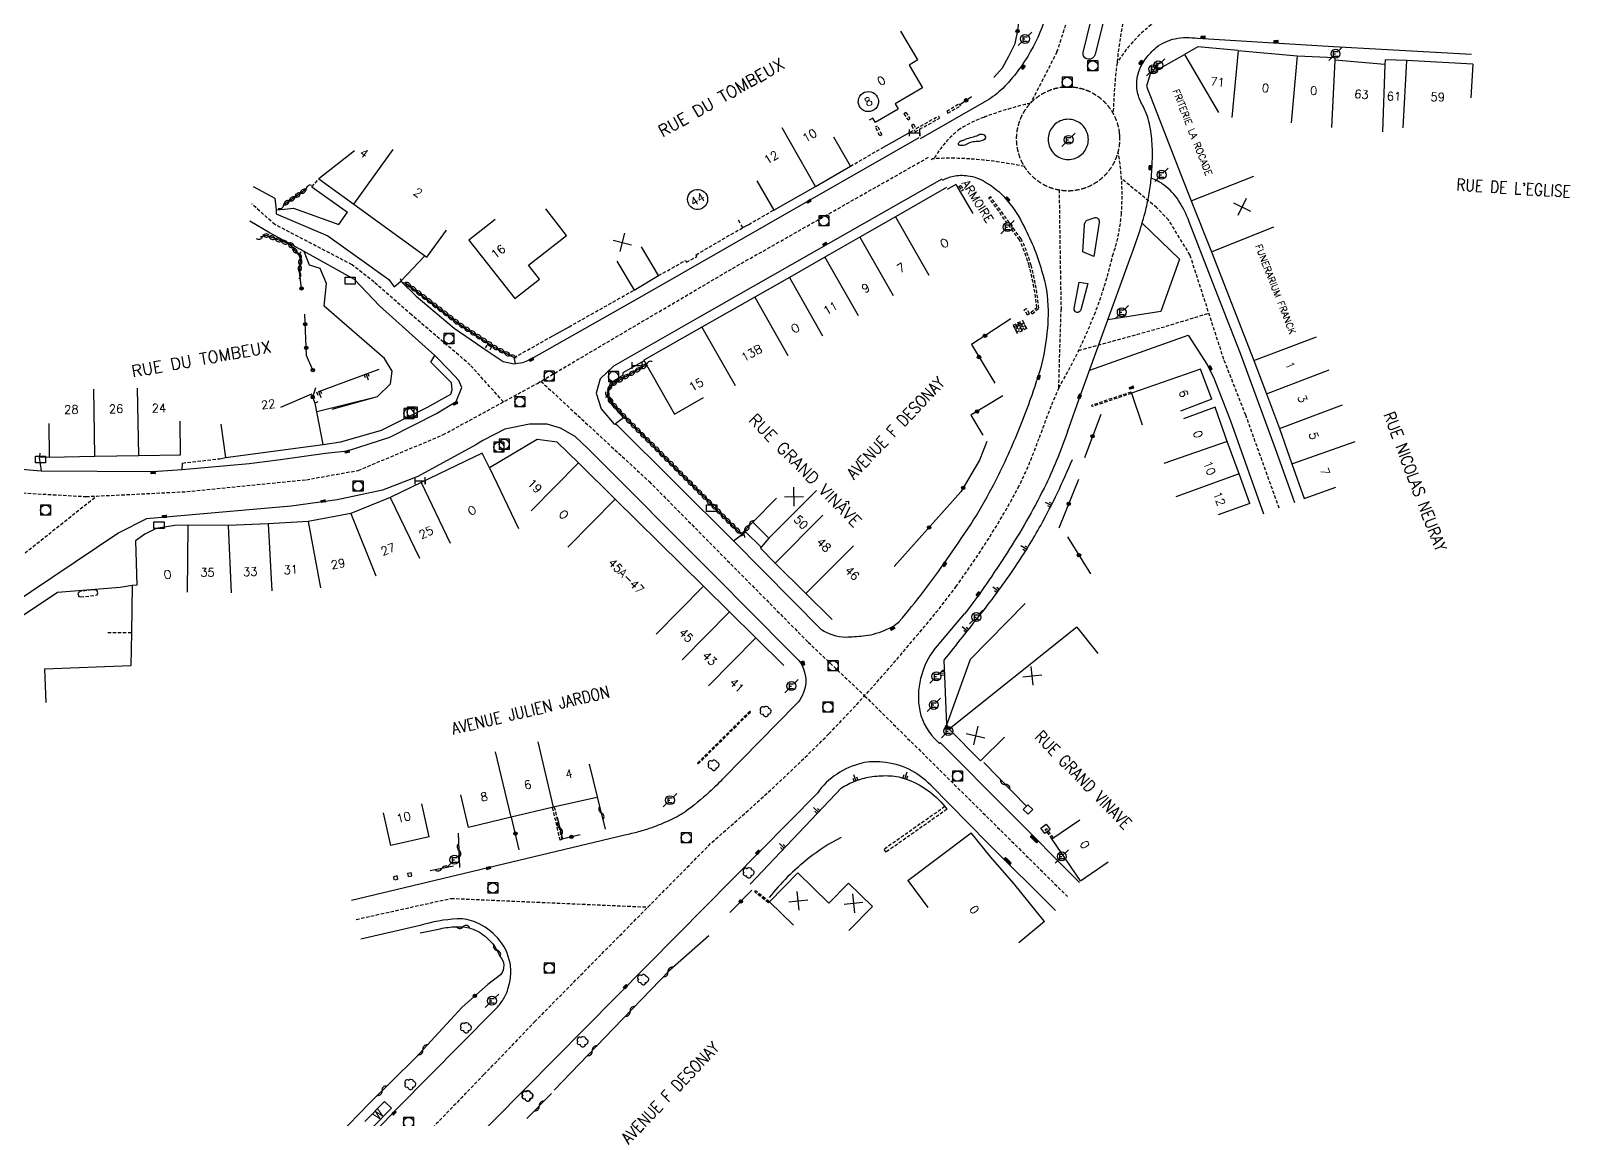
# Model space of a CAD drawing. Header units: millimetres. Extents: x 257000 to 258000, y 143000 to 144000.
# Drawn here: x 257746.8 to 257975.8, y 143334 to 143495.8 of the extents above; entities that cross this region are included whole.
import ezdxf
from ezdxf.enums import TextEntityAlignment as Align

# ---------------------------------------------------------------- set-up
doc = ezdxf.new("R2010")
doc.units = ezdxf.units.MM
doc.linetypes.add('DASHED', pattern=[0.75, 0.5, -0.25])
doc.layers.get('0').update_dxf_attribs({"linetype": 'CONTINUOUS'})
for name, color, linetype in [('W0001', 6, 'DASHED'), ('W0008', 7, 'CONTINUOUS'), ('W0100', 7, 'CONTINUOUS'), ('W0112', 1, 'DASHED'), ('W0211', 2, 'CONTINUOUS'), ('W0300', 7, 'CONTINUOUS'), ('W0310', 3, 'CONTINUOUS'), ('W0322', 7, 'CONTINUOUS'), ('W0400', 7, 'CONTINUOUS'), ('W0420', 7, 'CONTINUOUS'), ('W0471', 7, 'CONTINUOUS'), ('W0984', 7, 'CONTINUOUS'), ('W0989', 7, 'CONTINUOUS'), ('W0991', 7, 'CONTINUOUS'), ('W1102', 7, 'CONTINUOUS'), ('W1471', 7, 'CONTINUOUS'), ('W1474', 7, 'CONTINUOUS')]:
    doc.layers.add(name, color=color, linetype=linetype)
doc.styles.get("Standard").update_dxf_attribs({"font": 'romans.shx', "width": 0.85})

# ---------------------------------------------------------------- blocks, each defined once
blk = doc.blocks.new('T420')
for p, q in [((0.75, 0.75), (-0.75, 0.75)), ((-0.75, 0.75), (-0.75, -0.75)), ((0.75, 0.75), (0.75, -0.75)), ((0.75, -0.75), (-0.75, -0.75))]:
    blk.add_line(p, q)
blk.add_ellipse((0, 0), major_axis=(-0.53, 0.53), ratio=1, start_param=3.926991, end_param=10.210176)
blk = doc.blocks.new('T400')
for p, q in [((-0.15, 0.3), (0.15, 0.3)), ((-0.15, -0.25), (-0.15, 0.3)), ((-0.15, 0.15), (0.15, 0.15)), ((-0.15, 0), (0.15, 0)), ((0.15, 0.3), (0.15, -0.25)), ((-0.15, -0.15), (0.15, -0.15)), ((-0.15, -0.25), (-0.15, -0.3)), ((-0.15, -0.3), (0.15, -0.3)), ((0.15, -0.3), (0.15, -0.25))]:
    blk.add_line(p, q)
blk = doc.blocks.new('T1471')
at = {"color": 0, "linetype": 'Continuous', "flags": 128}
blk.add_lwpolyline([(-0.75, -0.5), (-0.75, 0.5), (0.75, 0.5), (0.75, -0.5), (-0.75, -0.5)], dxfattribs=at)
blk = doc.blocks.new('t310o')
at = {"color": 0, "linetype": 'Continuous'}
for centre, start, end in [((-0.5, 0.38), 216.8699, 323.1304), ((0.5, -0.37), 36.8699, 143.1303)]:
    blk.add_arc(centre, 0.625, start, end, dxfattribs=at)
blk = doc.blocks.new('t211o')
at = {"color": 0, "linetype": 'Continuous'}
for p, q in [((-0.29, 0.5), (-0.29, 0)), ((0, 1), (0, 0)), ((0.29, 0.5), (0.29, 0))]:
    blk.add_line(p, q, dxfattribs=at)
blk = doc.blocks.new('t991o')
at = {"color": 0, "linetype": 'Continuous'}
for p, q in [((-1, 1), (1, -1)), ((-1, -1), (1, 1))]:
    blk.add_line(p, q, dxfattribs=at)
blk = doc.blocks.new('T471')
for p, q in [((-0.333334, 0.333334), (-0.333334, -0.333334)), ((-0.333334, 0.333334), (0.333334, 0.333334)), ((-0.333334, 0), (0, 0)), ((0.500001, 0.500001), (1.000002, 1.000002)), ((-0.500001, -0.500001), (-1.000002, -1.000002)), ((-0.333334, -0.333334), (0.333334, -0.333334))]:
    blk.add_line(p, q)
blk.add_ellipse((0, 0), major_axis=(0.471405, 0.471405), ratio=1, start_param=5.4977871438, end_param=11.780972451)
blk = doc.blocks.new('t112o')
at = {"color": 0, "linetype": 'Continuous'}
for p, q in [((-0.5, 0.5), (0.5, 0.5)), ((-0.5, -0.5), (-0.5, 0.5)), ((0.5, 0.5), (0.5, -0.5)), ((0.5, -0.5), (-0.5, -0.5))]:
    blk.add_line(p, q, dxfattribs=at)
blk = doc.blocks.new('T300')
for p, q in [((-0.8, 0.51), (-0.86, 0.34)), ((-0.86, 0.34), (-0.86, 0.17)), ((-0.86, 0.17), (-0.74, 0.06)), ((-0.69, 0.63), (-0.8, 0.51)), ((-0.8, -0.06), (-0.74, 0.06)), ((-0.74, 0.06), (-0.69, 0.11)), ((-0.57, 0.69), (-0.69, 0.63)), ((-0.46, 0.69), (-0.57, 0.69)), ((-0.29, 0.63), (-0.46, 0.69)), ((-0.29, 0.63), (-0.17, 0.74)), ((-0.23, 0.57), (-0.29, 0.63)), ((-0.17, 0.74), (-0.06, 0.8)), ((-0.06, 0.8), (0.06, 0.8)), ((0.06, 0.8), (0.23, 0.74)), ((0.23, 0.74), (0.34, 0.63)), ((0.34, 0.63), (0.4, 0.51)), ((0.46, 0.46), (0.34, 0.46)), ((0.4, 0.51), (0.4, 0.46)), ((0.57, 0.4), (0.46, 0.46)), ((0.57, 0.4), (0.69, 0.29)), ((0.69, 0.29), (0.74, 0.17)), ((0.74, 0.06), (0.69, -0.17)), ((0.74, 0.17), (0.74, 0.06)), ((-0.8, -0.17), (-0.8, -0.06)), ((-0.8, -0.23), (-0.8, -0.17)), ((-0.74, -0.34), (-0.8, -0.23)), ((-0.69, -0.4), (-0.74, -0.34)), ((-0.51, -0.46), (-0.69, -0.4)), ((-0.4, -0.46), (-0.51, -0.46)), ((-0.4, -0.46), (-0.34, -0.46)), ((-0.34, -0.46), (-0.34, -0.4)), ((-0.34, -0.51), (-0.34, -0.46)), ((-0.29, -0.63), (-0.34, -0.51)), ((-0.17, -0.74), (-0.29, -0.63)), ((-0.06, -0.8), (-0.17, -0.74)), ((0.06, -0.8), (-0.06, -0.8)), ((0.17, -0.74), (0.06, -0.8)), ((0.23, -0.69), (0.17, -0.74)), ((0.29, -0.46), (0.23, -0.46)), ((0.29, -0.63), (0.23, -0.69)), ((0.46, -0.4), (0.29, -0.46)), ((0.34, -0.51), (0.29, -0.63)), ((0.34, -0.51), (0.34, -0.46)), ((0.57, -0.34), (0.46, -0.4)), ((0.63, -0.29), (0.57, -0.34)), ((0.69, -0.17), (0.63, -0.29))]:
    blk.add_line(p, q)
blk = doc.blocks.new('t322o')
at = {"color": 0, "linetype": 'Continuous'}
for radius in [0.25, 0.15]:
    blk.add_circle((0, 0), radius, dxfattribs=at)
blk = doc.blocks.new('T1474')
at = {"color": 0, "linetype": 'Continuous', "flags": 128}
for points in [[(-0.75, -0.5), (-0.75, 0.5)], [(-0.75, 0), (0.75, 0)], [(0.75, 0), (0.75, -0.5), (0.75, 0.5)]]:
    blk.add_lwpolyline(points, dxfattribs=at)

msp = doc.modelspace()

# ---------------------------------------------------------------- linework, layer by layer
at = {"layer": 'W0001'}
for p, q in [((257899.46, 143492.69), (257895.54, 143485.08)), ((257880.77, 143476.72), (257880.91, 143476.8)), ((257919.26, 143462.48), (257916.07, 143467.73)), ((257924.29, 143446.98), (257919.26, 143462.48)), ((257899.73, 143442.77), (257900.08, 143454.4)), ((257734.84, 143409.32), (257756.61, 143426.67)), ((257862.47, 143404.92), (257870.86, 143396.97)), ((257870.86, 143396.97), (257901.03, 143367.13)), ((257821.77, 143348.49), (257848.13, 143375.17)), ((257795.24, 143363.72), (257809.34, 143366.85)), ((257809.34, 143366.85), (257838.63, 143365.56))]:
    msp.add_line(p, q, dxfattribs=at)
for points in [[(257899.46, 143492.69, 0.017836), (257901.42, 143499.03, 0.017836), (257903.97, 143509.98)], [(257907.83, 143483.55, -0.024706), (257908.4, 143491.06, -0.03781), (257910.21, 143501.29, -0.050867), (257912.86, 143507.95)], [(257908.4, 143491.06, -0.091789), (257913.53, 143496.76, -0.108717), (257916.81, 143498.44, -0.125488), (257921.77, 143498.3)], [(257908.82, 143479.77, 0.01619), (257908.8, 143480.27, 0.01587), (257908.76, 143480.76, 0.032068), (257908.57, 143481.73, 0.032068), (257908.26, 143482.66, 0.032068), (257907.83, 143483.55, 0.032068), (257907.29, 143484.38, 0.032068), (257906.65, 143485.13, 0.032068), (257905.92, 143485.8, 0.032068), (257905.11, 143486.36, 0.032068), (257904.24, 143486.82, 0.032068), (257903.31, 143487.16, 0.032068), (257902.35, 143487.38, 0.032068), (257901.36, 143487.47, 0.032068), (257900.38, 143487.44, 0.032068), (257899.4, 143487.28, 0.032068), (257898.46, 143487, 0.032068), (257897.56, 143486.6, 0.032068), (257896.71, 143486.09, 0.032068), (257895.94, 143485.48, 0.032068), (257895.25, 143484.77, 0.032068), (257894.66, 143483.98, 0.032068), (257894.18, 143483.12, 0.032068), (257893.81, 143482.2, 0.032068), (257893.56, 143481.25, 0.032068), (257893.43, 143480.27, 0.032068), (257893.43, 143479.28, 0.032068), (257893.56, 143478.3, 0.032068), (257893.81, 143477.35, 0.032068), (257894.18, 143476.43, 0.032068), (257894.66, 143475.57, 0.032068), (257895.25, 143474.78, 0.032068), (257895.94, 143474.07, 0.032068), (257896.71, 143473.46, 0.032068), (257897.56, 143472.94, 0.032068), (257898.46, 143472.54, 0.032068), (257899.4, 143472.26, 0.032068), (257900.38, 143472.11, 0.032068), (257901.36, 143472.07, 0.032068), (257902.35, 143472.17, 0.032068), (257903.31, 143472.39, 0.032068), (257904.24, 143472.73, 0.032068), (257905.11, 143473.19, 0.032068), (257905.92, 143473.75, 0.032068), (257906.65, 143474.41, 0.032068), (257907.29, 143475.17, 0.032068), (257907.83, 143475.99, 0.032068), (257908.26, 143476.88, 0.032068), (257908.57, 143477.82, 0.032068), (257908.76, 143478.79, 0.032068), (257908.82, 143479.77)], [(257881.17, 143476.82, -0.100517), (257885, 143481.22, -0.056286), (257888.58, 143482.96, -0.02069), (257888.99, 143483.14, -0.030447), (257895.54, 143485.08)], [(257907.73, 143462.36, 0.064907), (257909.04, 143468.51, 0.064907), (257908.57, 143477.82)], [(257880.91, 143476.8, -0.034537), (257886.5, 143476.79, -0.034537), (257894.61, 143475.66)], [(257900.08, 143454.4, -0.001301), (257899.98, 143459.34, -0.001301), (257899.79, 143472.19)], [(257899.73, 143442.77, 0.038676), (257905.04, 143453.65, 0.038676), (257907.73, 143462.36)], [(257848.13, 143375.17, 0.018908), (257865.54, 143391.3, 0.018822), (257878.58, 143405.87, 0.020883), (257884.41, 143413.18, 0.035977), (257893.69, 143427.88, 0.031079), (257896.81, 143435.29, -0.017471), (257899.73, 143442.77)], [(257761.08, 143283.97, -0.013899), (257782.95, 143308.09, -0.003812), (257806.68, 143332.83, -0.001105), (257814.24, 143340.65, 0.003283), (257821.77, 143348.49)]]:
    msp.add_lwpolyline(points, format="xyb", dxfattribs=at)
for points in [[(257519.33, 143507.08), (257546.51, 143493.16), (257567.47, 143483.2), (257592.2, 143471.19), (257619.17, 143458.32), (257644.02, 143446.98), (257652.46, 143444.07), (257660.51, 143441.9), (257676.79, 143438.4), (257700.8, 143433.72), (257723.87, 143429.56), (257738.91, 143427.51), (257755.06, 143426.59), (257770.03, 143427.32), (257787.83, 143429.1), (257795.55, 143430.48), (257808.14, 143435.76), (257822.18, 143443.42), (257851.2, 143460.51), (257880.54, 143477.14)], [(257916.07, 143467.73), (257915.52, 143468.26), (257914.29, 143469.56), (257909.06, 143473.85)], [(257803.47, 143453.6), (257797.89, 143458.48), (257794.63, 143461.05), (257783.14, 143467.03), (257779.7, 143470.09)], [(257817.15, 143440.67), (257812.2, 143446.15), (257803.47, 143453.6)], [(257902.69, 143448.3), (257915.69, 143451.91), (257922.05, 143453.86)], [(257932.52, 143424.85), (257927.55, 143438.67), (257924.29, 143446.98)], [(257822.71, 143443.73), (257838.83, 143428.81), (257862.47, 143404.92)]]:
    msp.add_lwpolyline(points, dxfattribs=at)
at = {"layer": 'W0008'}
for p, q in [((257873.3, 143478.34), (257877.65, 143480.78)), ((257788.64, 143472.64), (257793.96, 143468.86)), ((257852.72, 143466.57), (257853.62, 143467.05)), ((257805.46, 143462.38), (257801.86, 143458.62)), ((257824.06, 143450.26), (257826.89, 143451.83)), ((257818.92, 143446.39), (257818.74, 143447.25)), ((257901.01, 143436.21), (257902.96, 143441.66)), ((257774.95, 143432.22), (257775.78, 143432.4)), ((257769.35, 143430.6), (257769.38, 143431.58)), ((257881.15, 143403.75), (257885.72, 143409.14)), ((257855.31, 143373.89), (257863.83, 143382.51)), ((257783.06, 143316.56), (257801.38, 143335.68))]:
    msp.add_line(p, q, dxfattribs=at)
for points in [[(257883.72, 143535.06), (257894.8, 143517.94, -0.040252), (257896.27, 143515.2, -0.048927), (257898.22, 143509.56, -0.058489), (257898.74, 143504.54, -0.062009), (257897.93, 143498.52, -0.064137), (257895.55, 143492.79, -0.066085), (257891.4, 143487.28, -0.066878), (257888.98, 143485.45), (257879.1, 143479.79)], [(257905.16, 143492.32, -0.394452), (257904.09, 143491.61, -0.432683), (257903.36, 143492.6), (257905.69, 143502.17, -0.167076), (257905.99, 143502.63, -0.115356), (257906.48, 143502.86, -0.134265), (257906.81, 143502.84, -0.103622), (257907.09, 143502.67, -0.278005), (257907.47, 143501.76), (257905.16, 143492.32)], [(257902.96, 143441.66), (257910.5, 143462.41, 0.008083), (257911.68, 143465.78, 0.019503), (257912.67, 143469.21, 0.016848), (257913.18, 143471.67, 0.021158), (257913.5, 143474.16, 0.019014), (257913.66, 143477.16, 0.027935), (257913.53, 143480.16, 0.047359), (257912.91, 143483.09, 0.042575), (257912.08, 143484.99, -0.079621), (257911.39, 143486.96, -0.055507), (257911.34, 143488.39, -0.069803), (257911.64, 143489.8, -0.069545), (257912.69, 143491.74, -0.060877), (257914.21, 143493.34, -0.066856), (257915.54, 143494.17, -0.047767), (257917.02, 143494.67, -0.060576), (257918.7, 143494.84, -0.013568), (257920.38, 143494.76), (257940.57, 143493.52), (257961.1, 143492.39)], [(257904.13, 143479.69, 0.041772), (257904.09, 143480.18, 0.040944), (257903.97, 143480.66, 0.082862), (257903.5, 143481.53, 0.082862), (257902.77, 143482.19, 0.082862), (257901.87, 143482.59, 0.082862), (257900.89, 143482.67, 0.082862), (257899.94, 143482.43, 0.082862), (257899.12, 143481.89, 0.082862), (257898.51, 143481.11, 0.082862), (257898.19, 143480.18, 0.082862), (257898.19, 143479.2, 0.082862), (257898.51, 143478.27, 0.082862), (257899.12, 143477.49, 0.082862), (257899.94, 143476.95, 0.082862), (257900.89, 143476.71, 0.082862), (257901.87, 143476.79, 0.082862), (257902.77, 143477.19, 0.082862), (257903.5, 143477.86, 0.082862), (257903.97, 143478.72, 0.082862), (257904.13, 143479.69)], [(257888.18, 143480.48, -0.083157), (257888.49, 143480.43, -0.142171), (257888.75, 143480.24, -0.252531), (257888.81, 143479.85, -0.195754), (257888.54, 143479.59, -0.0996), (257887.66, 143479.38, 0.039158), (257886.79, 143479.28, 0.049522), (257885.98, 143478.95, -0.153753), (257885.08, 143478.78, -0.250281), (257884.84, 143478.97, -0.13382), (257884.82, 143479.08, -0.114182), (257884.87, 143479.19, -0.147667), (257885.23, 143479.48, 0.01268), (257885.64, 143479.63, -0.034893), (257886.59, 143479.96, 0.015137), (257887.54, 143480.24, 0.033496), (257887.84, 143480.39, -0.122243), (257888.18, 143480.48)], [(257882.44, 143473.64, -0.061969), (257884.06, 143474.21, -0.089197), (257886.21, 143474.3, -0.097544), (257888.85, 143473.34, -0.046836), (257891.06, 143471.7, -0.087044), (257894.35, 143467.14, -0.057981), (257897.17, 143460.19)], [(257934.84, 143425.68), (257931.99, 143433.7), (257926.74, 143447.85), (257923.33, 143456.58), (257919.11, 143467.45, 0.058994), (257917.55, 143470.61, 0.077715), (257915.4, 143472.9, 0.08179), (257913.48, 143473.92)], [(257904.96, 143462.3), (257903.29, 143462.98), (257903.55, 143466.98, -0.075774), (257903.61, 143467.24, -0.054695), (257903.73, 143467.46, -0.044727), (257903.83, 143467.59, -0.122788), (257903.96, 143467.68), (257905.14, 143468.06, -0.20374), (257905.42, 143468.03, -0.09438), (257905.62, 143467.86, -0.219263), (257905.75, 143467.32), (257904.96, 143462.3)], [(257897.17, 143460.19, -0.079749), (257898.14, 143454.25, -0.079749), (257896.49, 143443.88)], [(257903.01, 143454.33, -0.40409), (257902.4, 143453.98, -0.400304), (257902.03, 143454.55), (257902.79, 143458.49), (257904.06, 143458.25), (257903.01, 143454.33)], [(257876, 143407.99, 0.011683), (257879.65, 143412.52, 0.011452), (257883.09, 143417.22, 0.009086), (257886.63, 143422.46, 0.023288), (257889.82, 143427.92, 0.021013), (257893.49, 143435.76, 0.020597), (257896.49, 143443.88)], [(257901.01, 143436.21, -0.032151), (257897.55, 143427.84, -0.026811), (257892.04, 143418.23, -0.021466), (257885.72, 143409.14)], [(257876, 143407.99, -0.071158), (257875.25, 143407.38, -0.064769), (257872.14, 143406.09, -0.05199), (257870.63, 143405.84, -0.016738), (257868.05, 143405.65, -0.13249), (257864.43, 143406.79)], [(257860.48, 143402.82, -0.323716), (257861.72, 143397.33, -0.106673), (257860.62, 143395.66), (257849.93, 143384.78)], [(257881.15, 143403.75, 0.094003), (257879.36, 143400.13, 0.114388), (257878.95, 143395.38, 0.155262), (257881.25, 143390.6), (257881.98, 143389.89), (257882.09, 143390), (257902.82, 143369.22)], [(257899.24, 143365.03), (257889.19, 143375.05), (257880.68, 143383.66, 0.085646), (257877.45, 143386.05, 0.086514), (257873.52, 143387.11, 0.083952), (257870.46, 143386.95, 0.090123), (257866.75, 143385.34, 0.090917), (257863.83, 143382.51)], [(257849.93, 143384.78, -0.022424), (257847.75, 143382.65, -0.022424), (257844.17, 143379.72)], [(257794.53, 143366.59), (257835.19, 143376.28, 0.005432), (257837.24, 143376.78, 0.024903), (257839.27, 143377.41, 0.019117), (257841.77, 143378.44, 0.032822), (257844.17, 143379.72)], [(257801.38, 143335.68), (257815.67, 143350.07, 0.037841), (257816.79, 143351.36, 0.066942), (257817.63, 143352.86, 0.059552), (257818.17, 143355, 0.073898), (257818.13, 143357.22, 0.132705), (257816.32, 143360.91, 0.116301), (257813.08, 143363.28, 0.101471), (257810.28, 143363.81, 0.057427), (257804.73, 143362.82), (257795.92, 143360.79)]]:
    msp.add_lwpolyline(points, format="xyb", dxfattribs=at)
for points in [[(257801.86, 143458.62), (257804.15, 143456.4), (257809.83, 143451.63), (257814.85, 143448.15), (257817.1, 143446.67), (257818.71, 143446.33), (257818.92, 143446.39), (257820.01, 143446.53), (257821, 143446.94), (257837.48, 143456.25), (257862.76, 143470.72), (257878.99, 143479.99)], [(257882.36, 143473.8), (257845.99, 143453.11), (257833.53, 143445.96), (257831.54, 143444.08), (257830.93, 143441.97), (257831.65, 143439.64), (257833.62, 143437.36), (257833.81, 143437.41), (257834.02, 143437.26), (257851.37, 143420.01), (257864.43, 143406.79)], [(257779.93, 143472.68), (257783.15, 143470.96), (257783.32, 143469.22), (257783.36, 143468.62), (257791.03, 143465.36), (257800.09, 143458.86), (257800.87, 143457.75), (257801.86, 143458.62)], [(257783.32, 143469.22), (257784.58, 143469.34), (257785.9, 143469.47), (257792.67, 143467.06), (257793.96, 143468.86)], [(257793.93, 143433.39), (257800.24, 143435.42), (257807.16, 143438.92), (257810.12, 143440.73), (257810.93, 143442.8), (257810.52, 143443.83), (257809.12, 143445.33), (257806.95, 143447.57), (257798.7, 143454.94), (257794.97, 143458.85), (257787.48, 143463.04), (257782.42, 143465.73), (257779.43, 143467.53)], [(257912.13, 143467.22), (257917.71, 143461.88), (257914.9, 143454.13), (257907.04, 143452.88)], [(257789.39, 143439.22), (257798.39, 143441.45), (257800.33, 143443.36), (257800.6, 143445.24), (257799.47, 143447.12), (257790.47, 143454.92), (257790.82, 143458.27), (257789.86, 143460.5), (257788.3, 143461.01), (257787.48, 143463.04)], [(257904.35, 143445.39), (257918.99, 143450.58), (257921.83, 143446.12), (257922.86, 143444.11), (257925.25, 143437.87), (257930.2, 143424.03)], [(257790.35, 143434.32), (257792.93, 143434.72), (257798.98, 143436.45), (257805.84, 143439.88), (257809.32, 143441.82), (257809.51, 143442.48), (257809.41, 143443.51), (257806.33, 143446.55), (257806.95, 143447.57)], [(257838.07, 143446.76), (257834.89, 143444.97), (257834.89, 143444.57), (257833.01, 143443.39), (257832.64, 143442.43), (257832.55, 143441.6), (257833.01, 143440.55), (257835, 143438.3), (257833.81, 143437.41)], [(257860.48, 143402.82), (257859.6, 143403.7), (257848.48, 143414.89), (257829.75, 143433.71), (257827.79, 143435.51), (257825.61, 143436.74), (257823.64, 143437.33), (257821.01, 143437.34), (257817.36, 143436.59), (257814.09, 143434.93), (257813.02, 143434.27)], [(257813.02, 143434.27), (257804.43, 143429.58), (257799.15, 143427.53), (257792.42, 143426.08), (257785.55, 143425.14), (257764.04, 143423.26), (257759.95, 143421.19), (257743.64, 143410.24), (257737.51, 143405.75)], [(257721.21, 143433.39), (257731.88, 143431.78), (257748.38, 143430.41), (257764.98, 143430.31), (257769.35, 143430.6), (257779.33, 143431.51), (257783.99, 143432.1), (257790.68, 143433.04), (257793.93, 143433.39)], [(257749.59, 143432.47), (257748.11, 143432.38), (257748.38, 143430.41)], [(257851.37, 143420.01), (257853.14, 143421.37), (257855.48, 143419.09)], [(257761.92, 143413.39), (257760.12, 143413.08), (257750.82, 143412.34), (257745.4, 143408.72), (257738.68, 143404.18)], [(257855.31, 143373.89), (257843.02, 143361.42), (257811.16, 143329.2)]]:
    msp.add_lwpolyline(points, dxfattribs=at)
at = {"layer": 'W0100'}
for p, q in [((257878.77, 143491.5), (257876.25, 143495.81)), ((257878.77, 143491.5), (257877.49, 143490.74)), ((257913.35, 143489.46), (257918.44, 143492.32)), ((257926.43, 143492.89), (257935.2, 143492.1)), ((257935.2, 143492.1), (257940.79, 143491.85)), ((257940.79, 143491.85), (257940.77, 143491.45)), ((257948.24, 143490.81), (257940.77, 143491.45)), ((257948.26, 143491.52), (257948.24, 143490.81)), ((257877.49, 143490.74), (257879.47, 143487.36)), ((257961.31, 143490.86), (257961.04, 143485.87)), ((257879.47, 143487.36), (257875.41, 143484.98)), ((257875.41, 143484.98), (257875.83, 143484.25)), ((257872.07, 143482.84), (257871.55, 143482.54)), ((257872.41, 143482.25), (257872.07, 143482.84)), ((257872.41, 143482.25), (257875.83, 143484.25)), ((257884.43, 143473), (257886.94, 143468.68)), ((257919.44, 143470.58), (257922.43, 143463)), ((257910.53, 143441.96), (257912.16, 143437.24)), ((257922.5, 143441.09), (257917.84, 143439.29)), ((257922.98, 143439.86), (257918.28, 143438.17)), ((257936.22, 143426.31), (257940.94, 143427.97)), ((257928.14, 143425.57), (257923.44, 143423.87)), ((257902.43, 143407.19), (257883.42, 143392.03)), ((257902.43, 143407.19), (257905.55, 143403.28)), ((257883.42, 143392.03), (257888.1, 143387.3)), ((257888.1, 143387.3), (257891.66, 143390.81)), ((257831.11, 143381.93), (257829.95, 143386.8)), ((257811.93, 143377.39), (257810.78, 143382.25)), ((257800.41, 143374.71), (257799.29, 143379.58)), ((257806.11, 143376.02), (257804.98, 143380.89)), ((257898.72, 143375.68), (257902.85, 143378.51)), ((257806.11, 143376.02), (257800.41, 143374.71)), ((257877.26, 143369.49), (257886.68, 143376.58)), ((257902.98, 143369.46), (257898.72, 143375.68)), ((257856.69, 143366.34), (257860.9, 143370.65)), ((257860.9, 143370.65), (257865.53, 143366.14)), ((257902.98, 143369.46), (257907.1, 143372.29)), ((257865.53, 143366.14), (257868.44, 143369.13)), ((257868.44, 143369.13), (257872.02, 143365.64)), ((257877.26, 143369.49), (257880.27, 143365.5)), ((257856.69, 143366.34), (257860.27, 143362.85)), ((257872.02, 143365.64), (257868.53, 143362.06)), ((257897.62, 143363.41), (257893.78, 143360.22)), ((257799.45, 143336.65), (257796.52, 143333.67)), ((257799.45, 143336.65), (257800.47, 143335.65)), ((257800.47, 143335.65), (257797.54, 143332.67))]:
    msp.add_line(p, q, dxfattribs=at)
for points in [[(257926.43, 143492.89), (257920.41, 143493.47), (257918.44, 143492.32)], [(257961.31, 143490.86), (257951.45, 143491.4), (257948.26, 143491.52)], [(257913.35, 143489.46), (257912.77, 143487.6), (257915.37, 143480.98), (257917.91, 143474.48), (257919.44, 143470.58)], [(257854.85, 143473.51), (257857.33, 143469.17), (257863.53, 143472.71), (257868.74, 143475.69), (257866.26, 143480.03)], [(257794.97, 143477.99), (257789.7, 143473.85), (257794.88, 143470.08), (257805.74, 143462.18), (257808.68, 143466.22)], [(257883.05, 143472.52), (257875.46, 143468.19), (257870.16, 143465.17), (257864.94, 143462.19), (257859.66, 143459.18), (257854.51, 143456.25), (257846.67, 143451.78), (257838.02, 143446.85), (257838.02, 143446.85), (257842.56, 143438.86), (257846.91, 143441.33)], [(257884.43, 143473), (257883.15, 143472.25)], [(257818.82, 143456.06), (257822.48, 143458.9), (257820.86, 143460.98), (257826.53, 143465.42), (257823.45, 143469.36)], [(257815.89, 143467.8), (257811.97, 143464.69), (257818.82, 143456.06)], [(257834.01, 143461.58), (257836.56, 143457.28), (257840.21, 143459.44), (257837.66, 143463.74)], [(257922.43, 143463), (257928.74, 143446.82), (257930.61, 143441.88), (257932.58, 143436.69), (257934.41, 143431.48), (257936.22, 143426.31)], [(257922.5, 143441.09), (257920.8, 143445.52), (257910.53, 143441.96)], [(257790.35, 143434.32), (257789.14, 143440.5), (257788.59, 143441.79), (257784, 143439.82)], [(257928.14, 143425.57), (257926.55, 143429.98), (257924.79, 143434.8), (257923.81, 143437.62), (257922.98, 143439.86)], [(257749.51, 143437.47), (257749.59, 143432.47), (257756.39, 143432.59), (257762.9, 143432.7), (257769.13, 143432.8), (257769.05, 143437.8)], [(257775.12, 143437.36), (257775.78, 143432.4), (257790.35, 143434.32)], [(257858.85, 143401.47), (257854.68, 143405.58), (257850.76, 143409.44), (257846.88, 143413.27), (257833.75, 143426.21), (257828.28, 143431.6), (257825.14, 143434.69), (257822.17, 143435.07), (257815.06, 143430.86)], [(257815.06, 143430.86), (257813.96, 143433.02), (257804.89, 143428.66), (257800.3, 143426.44), (257794.42, 143424.07), (257788.08, 143422.87), (257782.15, 143422.54), (257776.22, 143422.29), (257770.2, 143422.36), (257768.25, 143422.29), (257765.49, 143421.82), (257763.78, 143421), (257762.43, 143420.02), (257762.6, 143413.43), (257761.92, 143413.39), (257761.84, 143406.37), (257761.72, 143401.43), (257748.89, 143400.95), (257749.08, 143395.95)], [(257857.75, 143426.35), (257854.23, 143422.79), (257856.63, 143420.42), (257855.48, 143419.09), (257855.36, 143418.92), (257857.57, 143416.71), (257862.13, 143412.18), (257866.02, 143408.3)], [(257831.05, 143381.86), (257824.57, 143380.4), (257818.27, 143378.91), (257811.93, 143377.39)], [(257897.62, 143363.41), (257893.05, 143369.08), (257889.61, 143372.96), (257886.68, 143376.58)]]:
    msp.add_lwpolyline(points, dxfattribs=at)
at = {"layer": 'W0112'}
for p, q in [((257883.06, 143483.91), (257884.93, 143484.99)), ((257883.23, 143483.6), (257885.11, 143484.68)), ((257884.93, 143484.99), (257885.11, 143484.68)), ((257876.98, 143483.7), (257876.69, 143483.51)), ((257876.69, 143483.51), (257877.31, 143482.59)), ((257876.98, 143483.7), (257877.6, 143482.78)), ((257877.31, 143482.59), (257877.6, 143482.78)), ((257881.84, 143483.16), (257882.01, 143482.85)), ((257883.06, 143483.91), (257883.23, 143483.6)), ((257872.47, 143481.57), (257872.79, 143481.71)), ((257873.1, 143480.22), (257872.47, 143481.57)), ((257873.41, 143480.37), (257872.79, 143481.71)), ((257873.41, 143480.37), (257873.1, 143480.22)), ((257877.65, 143480.78), (257878.37, 143481.13)), ((257878.14, 143481.94), (257877.84, 143481.77)), ((257868.74, 143475.69), (257873.3, 143478.34)), ((257788.64, 143472.64), (257789.7, 143473.85)), ((257884.88, 143472.7), (257885.14, 143472.86)), ((257884.88, 143472.7), (257885.31, 143472.03)), ((257885.14, 143472.86), (257885.56, 143472.18)), ((257885.56, 143472.18), (257885.31, 143472.03)), ((257889.35, 143471), (257889.57, 143471.2)), ((257893.88, 143464.76), (257889.35, 143471)), ((257894.14, 143464.91), (257889.57, 143471.2)), ((257853.62, 143467.05), (257857.33, 143469.17)), ((257826.89, 143451.83), (257836.56, 143457.28)), ((257892.94, 143452.06), (257894.36, 143452.8)), ((257893.05, 143451.85), (257894.46, 143452.6)), ((257894.99, 143451.59), (257894.36, 143452.8)), ((257894.61, 143454.37), (257894.91, 143454.55)), ((257895.07, 143453.58), (257894.61, 143454.37)), ((257895.38, 143453.76), (257894.91, 143454.55)), ((257895.38, 143453.76), (257895.07, 143453.58)), ((257895.58, 143453.98), (257896.46, 143454.72)), ((257895.58, 143453.98), (257895.77, 143453.75)), ((257895.77, 143453.75), (257896.76, 143454.58)), ((257818.74, 143447.25), (257824.06, 143450.26)), ((257893.58, 143450.85), (257892.94, 143452.06)), ((257894.57, 143452.4), (257893.15, 143451.65)), ((257893.26, 143451.45), (257894.68, 143452.2)), ((257894.78, 143451.99), (257893.37, 143451.25)), ((257893.47, 143451.05), (257894.89, 143451.79)), ((257894.99, 143451.59), (257893.58, 143450.85)), ((257893.65, 143452.43), (257894.29, 143451.22)), ((257910.46, 143442.12), (257904.66, 143440.17)), ((257910.53, 143441.93), (257904.72, 143439.98)), ((257910.53, 143441.93), (257910.46, 143442.12)), ((257789.55, 143440.67), (257789.14, 143440.5)), ((257904.72, 143439.98), (257904.66, 143440.17)), ((257748.2, 143433.05), (257748.11, 143432.38)), ((257769.38, 143431.58), (257774.95, 143432.22)), ((257758.3, 143406.38), (257761.84, 143406.37)), ((257845.99, 143386.95), (257853.76, 143394.66)), ((257846.1, 143386.84), (257853.87, 143394.55)), ((257853.87, 143394.55), (257853.76, 143394.66)), ((257846.1, 143386.84), (257845.99, 143386.95)), ((257824.41, 143380.36), (257825.52, 143375.52)), ((257824.7, 143380.43), (257825.82, 143375.59)), ((257882.8, 143380.5), (257873.73, 143374.12)), ((257883.11, 143380.1), (257874.04, 143373.72)), ((257882.8, 143380.5), (257883.11, 143380.1)), ((257897.73, 143377.1), (257897.94, 143377.25)), ((257898.72, 143375.68), (257897.73, 143377.1)), ((257898.93, 143375.82), (257897.94, 143377.25)), ((257825.82, 143375.59), (257825.52, 143375.52)), ((257873.73, 143374.12), (257874.04, 143373.72)), ((257801.32, 143370.18), (257800.8, 143370.05)), ((257801.45, 143369.7), (257801.32, 143370.18)), ((257802.93, 143370.61), (257803.42, 143370.69)), ((257803, 143370.12), (257802.93, 143370.61)), ((257803, 143370.12), (257803.49, 143370.19)), ((257803.49, 143370.19), (257803.42, 143370.69)), ((257800.93, 143369.57), (257800.8, 143370.05)), ((257801.45, 143369.7), (257800.93, 143369.57)), ((257854.51, 143367.8), (257854.63, 143367.95)), ((257856.57, 143366.19), (257854.51, 143367.8)), ((257856.69, 143366.34), (257854.63, 143367.95)), ((257856.57, 143366.19), (257856.69, 143366.34))]:
    msp.add_line(p, q, dxfattribs=at)
for points in [[(257877.84, 143481.77), (257878.38, 143480.83), (257882.01, 143482.85)], [(257878.14, 143481.94), (257878.51, 143481.3), (257881.84, 143483.16)], [(257840.21, 143459.44), (257844.25, 143461.7), (257844.35, 143461.45), (257845.91, 143462.27), (257845.79, 143462.55), (257852.72, 143466.57), (257852.08, 143467.71)], [(257893.65, 143452.43), (257894.34, 143452.21), (257893.44, 143451.74), (257893.65, 143452.43)], [(257814.45, 143448.69), (257814.78, 143449.25), (257815.34, 143448.85), (257815.01, 143448.27)], [(257754.12, 143412.47), (257753.86, 143412.17), (257753.99, 143411.74), (257754.24, 143411.67), (257756.48, 143411.91), (257756.72, 143411.98), (257756.82, 143412.3), (257756.7, 143412.59), (257756.46, 143412.7), (257755.9, 143412.71), (257754.12, 143412.47)]]:
    msp.add_lwpolyline(points, dxfattribs=at)
for points in [[(257893.88, 143464.76, -0.039092), (257895.33, 143460.89, -0.039109), (257896.46, 143454.72)], [(257894.14, 143464.91, -0.04524), (257895.61, 143460.97, -0.04524), (257896.76, 143454.58)]]:
    msp.add_lwpolyline(points, format="xyb", dxfattribs=at)
at = {"layer": 'W0211'}
msp.add_line((257789.67, 143442.2), (257798.67, 143445.55), dxfattribs=at)
for points in [[(257791.68, 143439.6), (257798.39, 143441.45), (257800.33, 143443.36)], [(257883.1, 143392.67), (257886.61, 143402.4), (257894.73, 143410.71)]]:
    msp.add_lwpolyline(points, dxfattribs=at)
for points in [[(257883.1, 143392.67), (257882.71, 143402.27, -0.001563), (257888.14, 143409.14, 0.019264), (257893.31, 143416.21, 0.008584), (257895.25, 143419.22, 0.013356), (257897.05, 143422.31, 0.012683), (257899.53, 143427.14, 0.012432), (257901.76, 143432.09)], [(257853.83, 143368.94), (257867.42, 143383.28, -0.043886), (257869.47, 143384.3, -0.053414), (257871.68, 143384.91, -0.047061), (257874.29, 143385.09, -0.075204), (257876.88, 143384.64, -0.141221), (257882.8, 143380.5)], [(257867.37, 143375.89, 0.053354), (257862.47, 143372.76, 0.053354), (257856.66, 143366.99)]]:
    msp.add_lwpolyline(points, format="xyb", dxfattribs=at)
at = {"layer": 'W0310'}
for p, q in [((257784.48, 143469.99), (257787.92, 143472.38)), ((257894.93, 143380.54), (257888.59, 143387.03)), ((257832.32, 143377.15), (257831.11, 143381.93)), ((257825.15, 143378.9), (257825.94, 143375.67)), ((257810.63, 143371.45), (257810.44, 143376.53)), ((257809.7, 143371.62), (257806.22, 143370.94)), ((257820.62, 143334.12), (257824.28, 143337.84))]:
    msp.add_line(p, q, dxfattribs=at)
for points in [[(257786.81, 143460), (257786.98, 143462.16), (257785.35, 143464.11), (257781.9, 143465.4), (257780.94, 143465.14)], [(257802.58, 143458.39), (257810.49, 143452.29), (257815.86, 143448.77), (257818.74, 143447.25)], [(257838.41, 143446.16), (257833.54, 143443.4), (257833.05, 143442.91), (257832.74, 143442.27), (257832.86, 143441.29), (257833.34, 143440.45), (257835.13, 143438.46), (257852.52, 143420.98), (257854.23, 143422.79)], [(257847.68, 143361.29), (257841.83, 143356.13), (257833.53, 143347.48), (257824.7, 143338.35)], [(257810.98, 143350.69), (257804.04, 143343.12), (257797.17, 143336.36), (257786.41, 143325.27), (257781.1, 143319.69)]]:
    msp.add_lwpolyline(points, dxfattribs=at)
msp.add_lwpolyline([(257804.75, 143361.71), (257807.72, 143362.34, -0.020314), (257808.92, 143362.54, -0.030084), (257810.13, 143362.63, -0.021613), (257811.22, 143362.6, -0.060282), (257812.3, 143362.39, -0.054118), (257813.56, 143361.81, -0.052094), (257814.68, 143360.98, -0.124002), (257816.57, 143358.3, -0.386654), (257816.71, 143355.48), (257814.8, 143354.05)], format="xyb", dxfattribs=at)
at = {"layer": 'W0322'}
for p, q in [((257885.11, 143484.93), (257886.77, 143486.07)), ((257788.77, 143441.37), (257789.22, 143442.8)), ((257905.97, 143438.79), (257903.56, 143432.34)), ((257902.68, 143429.13), (257899.74, 143421.9)), ((257901.01, 143420.61), (257904.46, 143415.12)), ((257819.48, 143374.05), (257818.34, 143378.93)), ((257828.57, 143376.29), (257825.8, 143375.64)), ((257854.1, 143368.07), (257850.83, 143364.73)), ((257810.98, 143350.69), (257814.8, 143354.05))]:
    msp.add_line(p, q, dxfattribs=at)
for points in [[(257890.06, 143488.88), (257891.35, 143490.35), (257892.3, 143492.06), (257893.23, 143493.93), (257893.62, 143495.88), (257893.9, 143497.87), (257893.9, 143499.87), (257893.59, 143501.84), (257893.05, 143503.91), (257892.33, 143505.78), (257879.68, 143532.18)], [(257787.11, 143457.54), (257787.12, 143457.54), (257786.81, 143460)], [(257788.79, 143445.39), (257787.87, 143447.56), (257787.59, 143453.7)], [(257892.6, 143453), (257886.74, 143449.2), (257890.24, 143443.43)], [(257891.43, 143441.58), (257886.67, 143438.68), (257888.42, 143435.74)], [(257889.01, 143434.8), (257887.92, 143431.98), (257885.17, 143427.28), (257875.25, 143416.21)]]:
    msp.add_lwpolyline(points, dxfattribs=at)
at = {"layer": 'W1102'}
for p, q in [((257918.44, 143492.32), (257923.48, 143483.68)), ((257926.43, 143492.89), (257925.47, 143482.93)), ((257935.2, 143492.1), (257934.31, 143482.14)), ((257940.77, 143491.45), (257940.32, 143481.46)), ((257948.24, 143490.81), (257947.86, 143480.82)), ((257951.45, 143491.4), (257950.9, 143481.41)), ((257863.53, 143472.71), (257858.57, 143481.39)), ((257794.88, 143470.08), (257800.76, 143478.17)), ((257919.44, 143470.58), (257928.75, 143474.25)), ((257875.46, 143468.19), (257880.42, 143459.51)), ((257922.43, 143463), (257931.74, 143466.67)), ((257870.16, 143465.17), (257875.11, 143456.48)), ((257864.94, 143462.19), (257869.89, 143453.51)), ((257859.66, 143459.18), (257864.61, 143450.5)), ((257854.51, 143456.25), (257859.46, 143447.56)), ((257846.67, 143451.78), (257851.62, 143443.09)), ((257928.74, 143446.82), (257938.09, 143450.36)), ((257930.61, 143441.88), (257939.96, 143445.42)), ((257756.39, 143432.59), (257756.22, 143442.58)), ((257762.9, 143432.7), (257762.73, 143442.7)), ((257932.58, 143436.69), (257941.93, 143440.24)), ((257924.79, 143434.8), (257915.34, 143431.52)), ((257934.41, 143431.48), (257943.84, 143434.8)), ((257815.06, 143430.86), (257819.39, 143421.85)), ((257828.28, 143431.6), (257821.26, 143424.48)), ((257926.55, 143429.98), (257917.16, 143426.55)), ((257804.89, 143428.66), (257809.22, 143419.65)), ((257856.63, 143420.42), (257863.69, 143427.51)), ((257800.3, 143426.44), (257804.66, 143417.44)), ((257833.75, 143426.21), (257826.73, 143419.09)), ((257788.08, 143422.87), (257789.93, 143413.04)), ((257794.42, 143424.07), (257798.17, 143414.79)), ((257857.57, 143416.71), (257864.63, 143423.8)), ((257770.2, 143422.36), (257770.08, 143412.36)), ((257776.22, 143422.29), (257776.64, 143412.3)), ((257782.15, 143422.54), (257782.71, 143412.55)), ((257862.13, 143412.18), (257869.18, 143419.27)), ((257846.88, 143413.27), (257839.86, 143406.14)), ((257850.76, 143409.44), (257843.74, 143402.32)), ((257854.68, 143405.58), (257847.66, 143398.45)), ((257818.27, 143378.91), (257815.98, 143388.65)), ((257824.57, 143380.4), (257822.28, 143390.13))]:
    msp.add_line(p, q, dxfattribs=at)
for points in [[(257870.27, 143484.35), (257870.1, 143484.6), (257869.98, 143484.89), (257869.92, 143485.2), (257869.93, 143485.52), (257870.01, 143485.82), (257870.14, 143486.1), (257870.34, 143486.35), (257870.58, 143486.55), (257870.85, 143486.7), (257871.15, 143486.79), (257871.47, 143486.81), (257871.78, 143486.77), (257872.07, 143486.67), (257872.34, 143486.5), (257872.57, 143486.28), (257872.74, 143486.02), (257872.86, 143485.73), (257872.92, 143485.42), (257872.91, 143485.11), (257872.83, 143484.81), (257872.7, 143484.52), (257872.5, 143484.28), (257872.26, 143484.07), (257871.99, 143483.93), (257871.69, 143483.84), (257871.37, 143483.82), (257871.06, 143483.86), (257870.77, 143483.96), (257870.5, 143484.13)], [(257844.64, 143470.16), (257844.54, 143470.46), (257844.51, 143470.77), (257844.54, 143471.09), (257844.64, 143471.38), (257844.8, 143471.65), (257845.01, 143471.89), (257845.26, 143472.07), (257845.55, 143472.2), (257845.85, 143472.26), (257846.17, 143472.26), (257846.47, 143472.2), (257846.76, 143472.07), (257847.01, 143471.88), (257847.22, 143471.65), (257847.38, 143471.38), (257847.48, 143471.08), (257847.51, 143470.77), (257847.47, 143470.45), (257847.38, 143470.16), (257847.22, 143469.88), (257847.01, 143469.65), (257846.75, 143469.47), (257846.47, 143469.34), (257846.16, 143469.28), (257845.85, 143469.28), (257845.54, 143469.34), (257845.25, 143469.47), (257845, 143469.66), (257844.79, 143469.89)]]:
    msp.add_lwpolyline(points, close=True, dxfattribs=at)

# ---------------------------------------------------------------- block references
at = {"layer": 'W0112'}
for p, rotation in [((257895.15, 143380.06), 135.721968639737), ((257897.76, 143377.19), 38.30259801725164)]:
    msp.add_blockref('t112o', p, dxfattribs=dict(at, rotation=rotation))
at = {"layer": 'W0211'}
for p, rotation in [((257796.7, 143444.82), 200.9943298902425), ((257789.67, 143442.2), 201.8064563574487), ((257898.62, 143425.29), 63.19481263601291), ((257894.96, 143418.76), 57.93507520148285), ((257890.75, 143412.57), 53.61970704235543), ((257886.17, 143406.64), 51.49704817285555), ((257882.79, 143400.36), 92.30494227482384), ((257869.57, 143384.34), 20.84971615944153), ((257876.82, 143384.66), 341.5696617229004), ((257863.99, 143379.66), 46.51551800359845), ((257858.91, 143374.3), 46.51551800359845)]:
    msp.add_blockref('t211o', p, dxfattribs=dict(at, rotation=rotation))
at = {"layer": 'W0300'}
for p in [(257856.17, 143394.63), (257848.44, 143386.63), (257853.64, 143370.63), (257837.96, 143354.76), (257811.6, 143347.6), (257828.94, 143345.51), (257803.32, 143339.19), (257820.74, 143337.47), (257820.77, 143337.45)]:
    msp.add_blockref('T300', p, dxfattribs=at)
at = {"layer": 'W0310'}
for p, rotation in [((257785.3, 143470.56), 34.70293863642358), ((257786.12, 143471.13), 34.70293863642358), ((257786.95, 143471.7), 34.70293863642358), ((257787.77, 143472.27), 34.70293863642358), ((257784.48, 143469.99), 34.70293863642358), ((257781.32, 143465.24), 195.3512270097352), ((257782.27, 143465.26), 159.5277204802581), ((257783.21, 143464.91), 159.5277204802581), ((257784.14, 143464.56), 159.5277204802581), ((257785.08, 143464.21), 159.5277204802581), ((257785.81, 143463.57), 129.9034928076954), ((257786.45, 143462.8), 129.9034928076954), ((257786.89, 143461), 85.28470174910515), ((257786.97, 143461.99), 85.28470174910515), ((257786.81, 143460), 85.28470174910515), ((257802.58, 143458.39), 322.3562694458534), ((257803.37, 143457.78), 322.3562694458534), ((257804.16, 143457.17), 322.3562694458534), ((257804.95, 143456.56), 322.3562694458534), ((257805.75, 143455.95), 322.3562694458534), ((257806.54, 143455.34), 322.3562694458534), ((257807.33, 143454.73), 322.3562694458534), ((257808.12, 143454.12), 322.3562694458534), ((257808.91, 143453.51), 322.3562694458534), ((257809.7, 143452.9), 322.3562694458534), ((257810.5, 143452.29), 326.7087767969297), ((257811.33, 143451.74), 326.7087767969297), ((257812.17, 143451.19), 326.7087767969297), ((257813.01, 143450.64), 326.7087767969297), ((257813.84, 143450.09), 326.7087767969297), ((257814.68, 143449.54), 326.7087767969297), ((257815.51, 143448.99), 326.7087767969297), ((257816.38, 143448.49), 332.3102585293232), ((257817.26, 143448.03), 332.3102585293232), ((257818.15, 143447.57), 332.3102585293232), ((257836.67, 143445.18), 209.5479893588703), ((257837.54, 143445.67), 209.5479893588703), ((257838.41, 143446.16), 209.5479893588703), ((257833.26, 143443.12), 224.8840167990852), ((257834.06, 143443.7), 209.5479893588703), ((257834.93, 143444.19), 209.5479893588703), ((257835.8, 143444.68), 209.5479893588703), ((257832.74, 143442.27), 244.5192820522105), ((257832.87, 143441.28), 299.4420835281654), ((257833.37, 143440.42), 311.887192255781), ((257834.04, 143439.67), 311.887192255781), ((257834.71, 143438.93), 311.887192255781), ((257835.39, 143438.2), 314.8602985683856), ((257836.09, 143437.49), 314.8602985683856), ((257836.8, 143436.78), 314.8602985683856), ((257837.5, 143436.07), 314.8602985683856), ((257838.21, 143435.36), 314.8602985683856), ((257838.92, 143434.65), 314.8602985683856), ((257839.62, 143433.95), 314.8602985683856), ((257840.33, 143433.24), 314.8602985683856), ((257841.03, 143432.53), 314.8602985683856), ((257841.74, 143431.82), 314.8602985683856), ((257842.44, 143431.11), 314.8602985683856), ((257843.15, 143430.4), 314.8602985683856), ((257843.85, 143429.69), 314.8602985683856), ((257844.56, 143428.98), 314.8602985683856), ((257845.26, 143428.27), 314.8602985683856), ((257845.97, 143427.57), 314.8602985683856), ((257846.67, 143426.86), 314.8602985683856), ((257847.38, 143426.15), 314.8602985683856), ((257848.08, 143425.44), 314.8602985683856), ((257848.79, 143424.73), 314.8602985683856), ((257849.5, 143424.02), 314.8602985683856), ((257850.2, 143423.31), 314.8602985683856), ((257850.91, 143422.6), 314.8602985683856), ((257851.61, 143421.89), 314.8602985683856), ((257853.7, 143422.23), 46.54552082390638), ((257852.32, 143421.19), 314.8602985683856), ((257853.01, 143421.51), 46.54552082390638), ((257891.76, 143383.79), 314.3220717367859), ((257831.71, 143379.54), 284.2436671604773), ((257825.55, 143377.29), 103.8477980476053), ((257810.53, 143373.99), 272.0559049262632), ((257807.96, 143371.28), 10.98525643178564), ((257811.09, 143362.61), 176.433912244245), ((257816.2, 143359.12), 119.0695029903824), ((257841.61, 143355.9), 46.16163224232174), ((257835.98, 143350.04), 46.16163224232174), ((257805.16, 143344.34), 47.51523913203488), ((257830.35, 143344.19), 45.96716309627313), ((257799.08, 143338.24), 44.50145914190177), ((257822.45, 143335.98), 225.5215529033995)]:
    msp.add_blockref('t310o', p, dxfattribs=dict(at, rotation=rotation))
at = {"layer": 'W0322'}
for p, rotation in [((257893.6, 143495.8), 348.8206656778668), ((257885.94, 143485.5), 304.4338190451563), ((257787.11, 143457.54), 351.8698976458441), ((257787.66, 143452.2), 92.64870633083146), ((257888.76, 143450.51), 122.9795130826479), ((257787.82, 143448.7), 92.64870633083146), ((257788.79, 143445.39), 113.0131679263042), ((257887.87, 143447.34), 211.2650356526153), ((257788.77, 143441.37), 72.5279148027142), ((257887.59, 143439.24), 121.3830793075625), ((257904.76, 143435.56), 159.5436057476122), ((257885.52, 143427.88), 149.5790017863455), ((257901.21, 143425.51), 157.8617672871449), ((257880.44, 143422), 138.1701133439447), ((257902.74, 143417.87), 212.107361901818), ((257818.91, 143376.49), 13.06141537341608), ((257827.26, 143375.98), 103.2792804218501), ((257852.46, 143366.4), 135.6757829005694), ((257812.89, 143352.37), 311.3266717857093)]:
    msp.add_blockref('t322o', p, dxfattribs=dict(at, rotation=rotation))
at = {"layer": 'W0400'}
for p, rotation in [((257921.2, 143494.91), 90), ((257932.06, 143494.26), 90), ((257911.94, 143491.09), 145.7445788931464), ((257894.46, 143490.47), 326.4887103705319), ((257913.33, 143475.48), 177.0576904260966), ((257892.12, 143470.82), 44.06012373683213), ((257862.58, 143470.5), 119.4013397672625), ((257864.96, 143464.11), 119.5408563149242), ((257821.31, 143446.97), 119.7448812969422), ((257922.26, 143445.72), 29.03959860096319), ((257896.74, 143444.33), 343.2493820277941), ((257902.82, 143441.46), 159.1300831002139), ((257910.57, 143442.77), 106.951235426495), ((257810.01, 143440.47), 121.1744387150322), ((257793.91, 143433.27), 101.2001939370823), ((257765.06, 143430.15), 92.60594188629891), ((257790.36, 143425.9), 97.87772787092749), ((257766.72, 143423.63), 94.9219921053973), ((257882.75, 143416.54), 324.5234553615311), ((257887.75, 143412.08), 143.7274874274582), ((257875, 143406.98), 297.4798814183776), ((257861.7, 143401.82), 18.89570900417294), ((257883.14, 143392.26), 219.1138699007764), ((257895.82, 143375.92), 225.8715497825603), ((257896.31, 143375.44), 225.4285437129933), ((257854.95, 143373.69), 136.5698589886351), ((257891.91, 143372.63), 44.05360090617477), ((257892.34, 143372.17), 44.31737939682612), ((257814.9, 143371.35), 284.8736061729602), ((257835.28, 143353.73), 136.6726943167788), ((257800.86, 143334.96), 314.5384154742679)]:
    msp.add_blockref('T400', p, dxfattribs=dict(at, rotation=rotation))
at = {"layer": 'W0420'}
for p in [(257904.78, 143490.63), (257900.98, 143488.18), (257864.8, 143467.6), (257809.01, 143450.07), (257823.93, 143444.48), (257833.52, 143444.42), (257819.59, 143440.66), (257803.05, 143438.92), (257803.56, 143439.12), (257816.47, 143433.94), (257817.25, 143434.36), (257795.51, 143428.14), (257749.03, 143424.58), (257866.16, 143401.43), (257865.38, 143395.27), (257884.66, 143385.01), (257844.3, 143375.84), (257815.57, 143368.39), (257823.93, 143356.46), (257803.03, 143333.52)]:
    msp.add_blockref('T420', p, dxfattribs=at)
at = {"layer": 'W0471'}
for p in [(257894.71, 143494.63), (257914.53, 143490.69), (257940.89, 143492.42), (257913.79, 143490.13), (257901.19, 143479.63), (257915.02, 143474.43), (257892.11, 143466.65), (257909.11, 143454), (257887.46, 143408.68), (257881.54, 143399.84), (257859.97, 143398.41), (257881.15, 143395.61), (257883.29, 143391.73), (257841.91, 143381.45), (257809.85, 143372.59), (257900.19, 143373.09), (257815.43, 143351.63)]:
    msp.add_blockref('T471', p, dxfattribs=at)
at = {"layer": 'W0991'}
for p, rotation in [((257926.97, 143469.66), 288.8247110089835), ((257834.81, 143464.38), 300.6697838448423), ((257860.35, 143426.58), 45.32297166097396), ((257895.8, 143399.94), 51.00900884485777), ((257887.36, 143391.05), 302.3196193649434), ((257860.98, 143366.48), 50.48434103357405), ((257869.2, 143366.13), 320.5275394755963)]:
    msp.add_blockref('t991o', p, dxfattribs=dict(at, rotation=rotation))
at = {"layer": 'W1471'}
for p in [(257794.36, 143458.69), (257748.27, 143432.11), (257848.11, 143424.88), (257765.91, 143422.33)]:
    msp.add_blockref('T1471', p, dxfattribs=at)
at = {"layer": 'W1474'}
for p in [(257878.3, 143480.68), (257837.03, 143446.07), (257804.77, 143428.95)]:
    msp.add_blockref('T1474', p, dxfattribs=at)

# ---------------------------------------------------------------- texts
at = {"layer": 'W0984'}
for s, height, rotation, p in [('FRITERIE LA ROCADE', 1, 291.411, (257919.62, 143480.74)), ('ARMOIRE', 1.25, 302.1174, (257887.66, 143470.5)), ('FUNERARIUM FRANCK', 1, 291.2904, (257931.98, 143457.41)), ('W', 1.25, 45.4464, (257798.55, 143334.7))]:
    msp.add_text(s, height=height, rotation=rotation, dxfattribs=at).set_placement(p, align=Align.MIDDLE)
at = {"layer": 'W0989'}
for s, rotation, p in [('RUE DU TOMBEUX', 29.5456, (257849.53, 143485.95)), ('RUE DU TOMBEUX', 10.1917, (257772.21, 143447.05)), ('RUE GRAND VIN%%194VE', 314.7046, (257862.18, 143430.65))]:
    msp.add_text(s, height=1.75, rotation=rotation, dxfattribs=at).set_placement(p, align=Align.MIDDLE)
at = {"layer": 'W0989', "width": 0.857143}
for s, rotation, p in [("RUE DE L'EGLISE", 356.3865, (257967.37, 143472.47)), ('AVENUE F DESONAY', 46.3401, (257875.46, 143436.82)), ('RUE NICOLAS NEURAY', 290.9421, (257952.74, 143428.81)), ('AVENUE JULIEN JARDON ', 13.4127, (257821.65, 143394.97)), ('RUE GRAND VINAVE', 314.3358, (257903.39, 143384.46)), ('AVENUE F DESONAY', 46.3401, (257841.93, 143337.96))]:
    msp.add_text(s, height=1.75, rotation=rotation, dxfattribs=at).set_placement(p, align=Align.MIDDLE)
at = {"layer": 'W0991'}
for s, rotation, p in [('0', 31.3236, (257873.36, 143488.42)), ('71', 354.4929, (257923.35, 143488.25)), ('0', 354.8763, (257930.48, 143487.33)), ('0', 357.4845, (257937.65, 143486.93)), ('63', 355.0536, (257944.76, 143486.39)), ('8', 29.2476, (257871.42, 143485.31)), ('61', 357.8517, (257949.59, 143486.1)), ('59', 358.4763, (257956.1, 143486)), ('10', 29.7342, (257862.67, 143480.28)), ('4', 323.972, (257796.41, 143477.63)), ('12', 29.7329, (257856.96, 143477.02)), ('2', 323.9667, (257804.43, 143471.79)), ('44', 30.0748, (257846.01, 143470.77)), ('16', 37.8739, (257816.35, 143463.01)), ('O', 29.683, (257882.72, 143464.27)), ('7', 29.6925, (257876.28, 143460.6)), ('9', 29.6857, (257871.02, 143457.6)), ('11', 29.6911, (257865.77, 143454.61)), ('O', 29.6862, (257860.55, 143451.63)), ('13B', 29.6905, (257854.06, 143447.93)), ('1', 290.7387, (257934.16, 143446.11)), ('15', 29.6878, (257845.81, 143443.23)), ('6', 291.0483, (257918.3, 143441.91)), ('3', 290.8107, (257935.98, 143441.13)), ('28', 0.9692, (257752.87, 143439.53)), ('26', 0.9774, (257759.53, 143439.64)), ('24', 0.974, (257765.9, 143439.75)), ('22', 7.4906, (257782.15, 143440.3)), ('0', 289.6326, (257920.43, 143435.85)), ('5', 289.3329, (257937.67, 143435.63)), ('10', 290.0844, (257922.16, 143430.83)), ('7', 289.3509, (257939.33, 143430.3)), ('19', 315.4143, (257821.8, 143428.16)), ('O', 25.697, (257812.46, 143424.53)), ('12', 289.8027, (257923.61, 143426.26)), ('O', 315.4167, (257826.1, 143423.92)), ('50', 315.1299, (257861.4, 143422.78)), ('25', 25.8249, (257805.64, 143421.25)), ('27', 21.9826, (257799.98, 143418.76)), ('48', 315.1323, (257864.79, 143419.41)), ('35', 359.3051, (257773.13, 143415.32)), ('33', 2.4149, (257779.48, 143415.42)), ('31', 3.2039, (257785.51, 143415.72)), ('29', 10.6764, (257792.55, 143416.59)), ('45A-47', 315.4175, (257835.4, 143414.75)), ('46', 315.1327, (257869.01, 143415.2)), ('O', 9.6642, (257767.19, 143415.01)), ('45', 315.409, (257844.32, 143405.96)), ('43', 315.4119, (257847.81, 143402.52)), ('41', 315.4155, (257851.85, 143398.54)), ('6', 13.2381, (257820.74, 143383.75)), ('4', 12.7278, (257826.87, 143385.36)), ('8', 13.5306, (257814.26, 143381.96)), ('10', 12.9852, (257802.3, 143378.92)), ('0', 300.5361, (257903.6, 143374.82)), ('0', 309.7233, (257887.18, 143365.17))]:
    msp.add_text(s, height=1.25, rotation=rotation, dxfattribs=at).set_placement(p, align=Align.MIDDLE)

doc.saveas('drawing.dxf')
